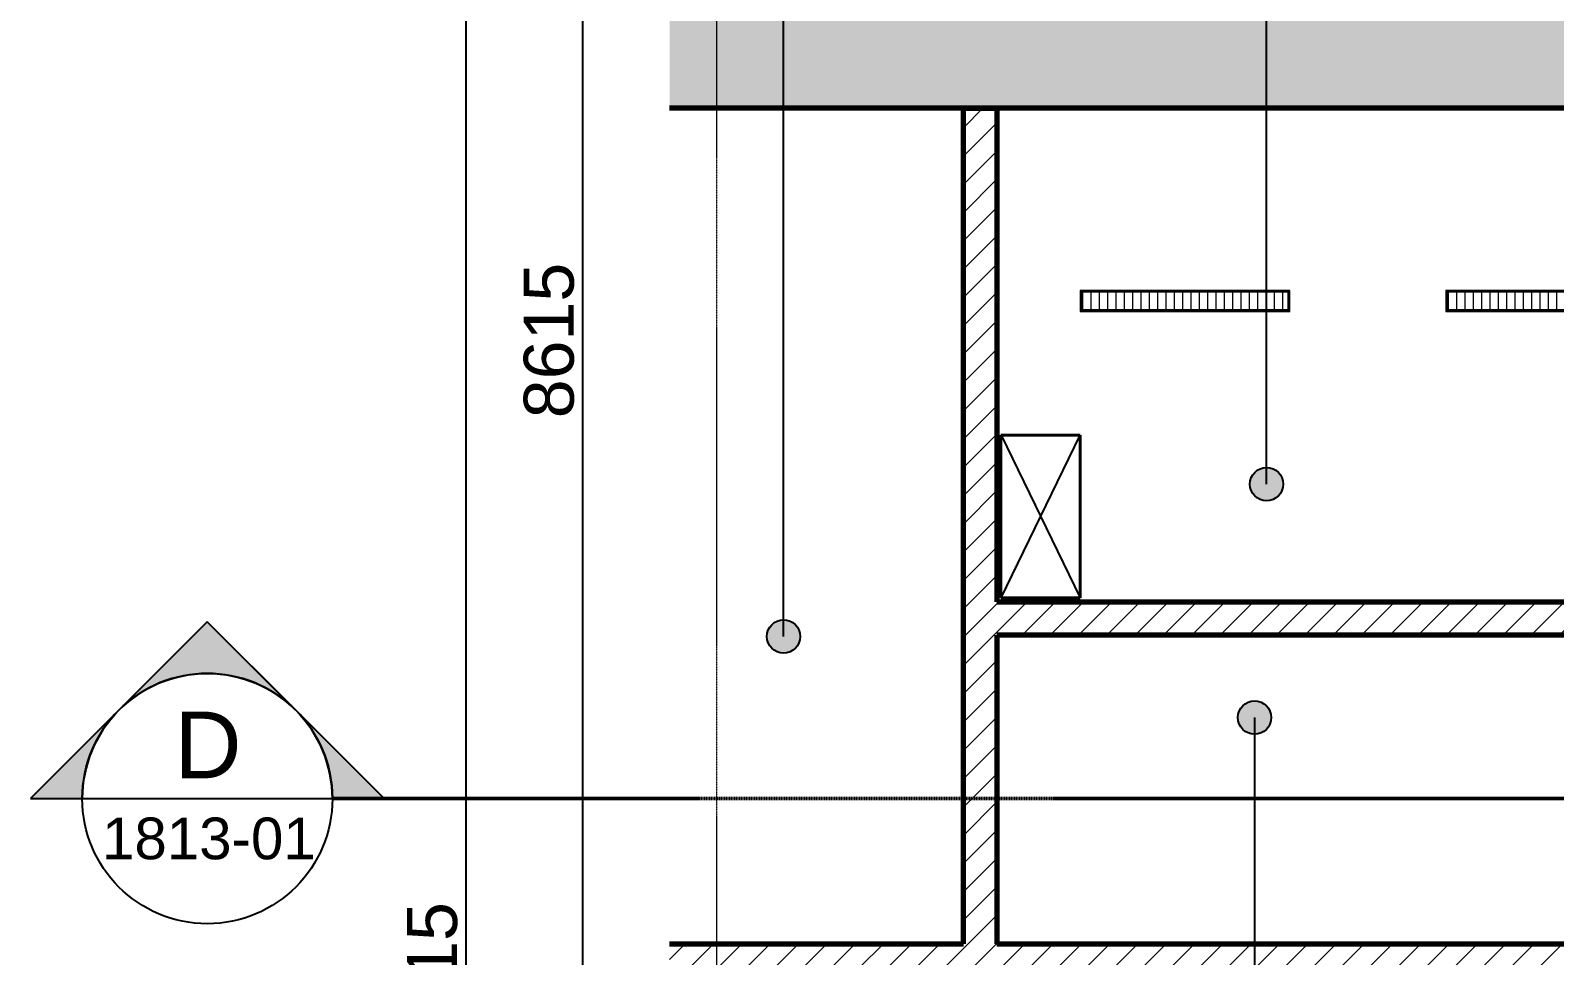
# Model space of a CAD drawing. Header units: millimetres. Extents: x -725999 to -647408, y -21008 to 19019.
# Drawn here: x -725999 to -716857, y 4199 to 9745 of the extents above; entities that cross this region are included whole.
import ezdxf
from ezdxf.xclip import XClip

# ---------------------------------------------------------------- set-up
doc = ezdxf.new("R2010")
doc.units = ezdxf.units.MM
doc.header["$XCLIPFRAME"] = 0
doc.linetypes.add('DPA_Grid _ Level 100', pattern=[10, 5.5, -1.6, 1.3, -1.6])
doc.linetypes.add('DPA_Overhead 100', pattern=[2.75, 1.75, -1])
for name, color, linetype, lineweight in [('_ _ A-DETL-OPENING', 1, 'Continuous', 25), ('A-ANNO-DIMS', 1, 'Continuous', 9), ('A-FLOR-E', 2, 'Continuous', 35), ('A-FLOR-OVHD', 2, 'DPA_Overhead 100', 25), ('A-ROOM-IDEN', 3, 'Continuous', 25), ('A-WALL', 5, 'Continuous', 35), ('A-WALL-PATT', 1, 'Continuous', 9), ('E-LITE-EQPM', 2, 'Continuous', 9), ('G-ANNO-SECL', 3, 'Continuous', 9), ('S-GRID', 251, 'Continuous', 9), ('WALL-E', 2, 'Continuous', 9)]:
    doc.layers.add(name, color=color, linetype=linetype, lineweight=lineweight)
doc.styles.add('Arial', font='arial.ttf', dxfattribs={"height": 400})
doc.styles.add('Arial_1', font='arial.ttf', dxfattribs={"height": 250})
doc.styles.add('Arial_2', font='arial.ttf', dxfattribs={"height": 300})
doc.dimstyles.new('DPA-DIM-3_0_C-C', dxfattribs={"dimscale": 304.8, "dimtxt": 306.07782, "dimasz": 0.492126, "dimexe": 0.656168, "dimexo": 0.0625, "dimgap": 0.164042, "dimtad": 1, "dimdec": 0, "dimzin": 0, "dimdsep": 46, "dimtxsty": 'Arial_2', "dimblk1": 'DOTBLANK', "dimblk2": 'DOTBLANK', "dimsah": 1, "dimcen": 0.09, "dimdle": 0.656168, "dimadec": 8, "dimazin": 0, "dimtfac": 1, "dimtdec": 4, "dimtix": 1, "dimtmove": 0, "dimatfit": 3, "dimfxl": 1.312336, "dimfxlon": 1, "dimtvp": 1, "dimtolj": 1, "dimtzin": 0, "dimarcsym": 2})
pattern_1 = [(45, (0, 0), (-84.852814, 84.852814), [])]

# ---------------------------------------------------------------- blocks, each defined once
blk = doc.blocks.new('DPA_AR_LIGHTING_L4 - Standart-18568550-4283-01 ENLARGED LOWER PLATFORM LEVEL - REFLECTED CEILING PLAN - SHEET 4')
at = {"layer": 'E-LITE-EQPM'}
for p, q in [((127.3, -170.9), (127.3, -45.9)), ((127.3, -45.9), (1384.3, -45.9)), ((1381.3, -48.9), (130.3, -48.9)), ((130.3, -48.9), (130.3, -167.9)), ((130.3, -167.9), (130.3, -48.9)), ((130.3, -48.9), (1381.3, -48.9)), ((1374.3, -55.9), (137.3, -55.9)), ((137.3, -160.9), (137.3, -55.9)), ((142.3, -55.9), (142.3, -160.9)), ((192.3, -55.9), (192.3, -160.9)), ((242.3, -55.9), (242.3, -160.9)), ((292.3, -55.9), (292.3, -160.9)), ((342.3, -55.9), (342.3, -160.9)), ((392.3, -55.9), (392.3, -160.9)), ((442.3, -55.9), (442.3, -160.9)), ((492.3, -55.9), (492.3, -160.9)), ((542.3, -55.9), (542.3, -160.9)), ((592.3, -55.9), (592.3, -160.9)), ((642.3, -55.9), (642.3, -160.9)), ((692.3, -55.9), (692.3, -160.9)), ((742.3, -55.9), (742.3, -160.9)), ((792.3, -55.9), (792.3, -160.9)), ((842.3, -55.9), (842.3, -160.9)), ((892.3, -55.9), (892.3, -160.9)), ((942.3, -55.9), (942.3, -160.9)), ((992.3, -55.9), (992.3, -160.9)), ((1042.3, -55.9), (1374.3, -55.9)), ((1042.3, -55.9), (1042.3, -160.9)), ((1092.3, -55.9), (1092.3, -160.9)), ((1142.3, -55.9), (1142.3, -160.9)), ((1192.3, -55.9), (1192.3, -160.9)), ((1242.3, -55.9), (1242.3, -160.9)), ((1292.3, -55.9), (1292.3, -160.9)), ((1342.3, -55.9), (1342.3, -160.9)), ((1374.3, -55.9), (1374.3, -160.9)), ((1381.3, -167.9), (1381.3, -48.9)), ((1381.3, -48.9), (1381.3, -167.9)), ((1384.3, -45.9), (1384.3, -170.9)), ((1384.3, -170.9), (127.3, -170.9)), ((130.3, -167.9), (1381.3, -167.9)), ((1381.3, -167.9), (130.3, -167.9)), ((1374.3, -160.9), (137.3, -160.9))]:
    blk.add_line(p, q, dxfattribs=at)
blk = doc.blocks.new('Section - Section Head-531884-4283-01 ENLARGED LOWER PLATFORM LEVEL - REFLECTED CEILING PLAN - SHEET 4')
at = {"layer": 'G-ANNO-SECL'}
h = blk.add_hatch(color=256, dxfattribs=at)
edge = h.paths.add_edge_path()
edge.add_line((-12.803, 5.303), (-7.5, 10.607))
edge.add_line((-7.5, 10.607), (-2.197, 5.303))
edge.add_arc((-7.5, 0), 7.5, 45, 135)
h = blk.add_hatch(color=256, dxfattribs=at)
edge = h.paths.add_edge_path()
edge.add_arc((-7.5, 0), 7.5, 0, 45)
edge.add_line((-2.197, 5.303), (3.107, 0))
edge.add_line((3.107, 0), (0, 0))
edge = h.paths.add_edge_path()
edge.add_line((-15, 0), (-18.107, 0))
edge.add_line((-18.107, 0), (-12.803, 5.303))
edge.add_arc((-7.5, 0), 7.5, 135, 180)
at = {"layer": 'G-ANNO-SECL', "lineweight": 25}
for p, q in [((-7.5, 10.607), (-18.107, 0)), ((-7.5, 10.607), (-12.803, 5.303)), ((3.107, 0), (-7.5, 10.607)), ((-2.197, 5.303), (-7.5, 10.607)), ((-12.803, 5.303), (-18.107, 0)), ((3.107, 0), (-2.197, 5.303)), ((-18.107, 0), (-15, 0)), ((-18.107, 0), (-15, 0)), ((0, 0), (3.107, 0)), ((0, 0), (3.107, 0))]:
    blk.add_line(p, q, dxfattribs=at)
blk.add_circle((-7.5, 0), 7.5, dxfattribs=at)
for start, end in [(45, 135), (135, 180), (0, 45)]:
    blk.add_arc((-7.5, 0), 7.5, start, end, dxfattribs=at)
blk = doc.blocks.new('DPA_AR_LIGHTING_L4 - Standart-18568550-4180-01 LOWER PLATFORM LEVEL - REFLECTED CEILING PLAN')
at = {"layer": 'E-LITE-EQPM'}
for p, q in [((127.3, -170.9), (127.3, -45.9)), ((127.3, -45.9), (1384.3, -45.9)), ((1381.3, -48.9), (130.3, -48.9)), ((130.3, -48.9), (130.3, -167.9)), ((130.3, -167.9), (130.3, -48.9)), ((130.3, -48.9), (1381.3, -48.9)), ((1374.3, -55.9), (137.3, -55.9)), ((137.3, -160.9), (137.3, -55.9)), ((142.3, -55.9), (142.3, -160.9)), ((192.3, -55.9), (192.3, -160.9)), ((242.3, -55.9), (242.3, -160.9)), ((292.3, -55.9), (292.3, -160.9)), ((342.3, -55.9), (342.3, -160.9)), ((392.3, -55.9), (392.3, -160.9)), ((442.3, -55.9), (442.3, -160.9)), ((492.3, -55.9), (492.3, -160.9)), ((542.3, -55.9), (542.3, -160.9)), ((592.3, -55.9), (592.3, -160.9)), ((642.3, -55.9), (642.3, -160.9)), ((692.3, -55.9), (692.3, -160.9)), ((742.3, -55.9), (742.3, -160.9)), ((792.3, -55.9), (792.3, -160.9)), ((842.3, -55.9), (842.3, -160.9)), ((892.3, -55.9), (892.3, -160.9)), ((942.3, -55.9), (942.3, -160.9)), ((992.3, -55.9), (992.3, -160.9)), ((1042.3, -55.9), (1374.3, -55.9)), ((1042.3, -55.9), (1042.3, -160.9)), ((1092.3, -55.9), (1092.3, -160.9)), ((1142.3, -55.9), (1142.3, -160.9)), ((1192.3, -55.9), (1192.3, -160.9)), ((1242.3, -55.9), (1242.3, -160.9)), ((1292.3, -55.9), (1292.3, -160.9)), ((1342.3, -55.9), (1342.3, -160.9)), ((1374.3, -55.9), (1374.3, -160.9)), ((1381.3, -167.9), (1381.3, -48.9)), ((1381.3, -48.9), (1381.3, -167.9)), ((1384.3, -45.9), (1384.3, -170.9)), ((1384.3, -170.9), (127.3, -170.9)), ((130.3, -167.9), (1381.3, -167.9)), ((1381.3, -167.9), (130.3, -167.9)), ((1374.3, -160.9), (137.3, -160.9))]:
    blk.add_line(p, q, dxfattribs=at)
blk = doc.blocks.new('C-1-PP19-AR-4180-01-B_20250908-040939_EXDOWNLIGHT')
at = {"layer": 'E-LITE-EQPM', "extrusion": (0, 0, -1), "rotation": 180}
for p in [(-24852.9, 4436.3), (-27045.9, 4436.3)]:
    blk.add_blockref('DPA_AR_LIGHTING_L4 - Standart-18568550-4180-01 LOWER PLATFORM LEVEL - REFLECTED CEILING PLAN', p, dxfattribs=at)
blk = doc.blocks.new('_DotBlank')
at = {"color": 0, "linetype": 'ByBlock', "lineweight": -2}
blk.add_line((-0.5, 0), (-1, 0), dxfattribs=at)
blk.add_circle((0, 0), 0.5, dxfattribs=at)
blk = doc.blocks.new('*D751')
at = {"layer": 'A-ANNO-DIMS', "color": 0, "lineweight": -2, "transparency": 16777216}
for p, q in [((-26128.3, 16735), (-25547.4, 16735)), ((-25747.4, 370), (-25747.4, 16585)), ((-26128.3, 220), (-25547.4, 220))]:
    blk.add_line(p, q, dxfattribs=at)
at = {"layer": 'Defpoints', "color": 0, "transparency": 16777216}
for p in [(-26147.4, 16735), (-25747.4, 16735), (-26147.4, 220)]:
    blk.add_point(p, dxfattribs=at)
at = {"layer": 'A-ANNO-DIMS', "color": 0, "lineweight": -2, "transparency": 16777216, "xscale": 150, "yscale": 150, "zscale": 150}
for p, rotation in [((-25747.4, 16735), 90), ((-25747.4, 220), 270)]:
    blk.add_blockref('_DotBlank', p, dxfattribs=dict(at, rotation=rotation))
at = {"layer": 'A-ANNO-DIMS', "color": 0, "transparency": 16777216, "insert": (-25950.5, 8477.5), "char_height": 300, "width": 1384.414, "attachment_point": 5, "rotation": 90, "style": 'Arial_2'}
blk.add_mtext('\\A1;16515', dxfattribs=at)
blk = doc.blocks.new('*D755')
at = {"layer": 'A-ANNO-DIMS', "color": 0, "lineweight": -2, "transparency": 16777216}
for p, q in [((-25428.3, 16735), (-24847.4, 16735)), ((-25047.4, 8270), (-25047.4, 16585)), ((-25428.3, 8120), (-24847.4, 8120))]:
    blk.add_line(p, q, dxfattribs=at)
at = {"layer": 'Defpoints', "color": 0, "transparency": 16777216}
for p in [(-25447.4, 16735), (-25047.4, 16735), (-25447.4, 8120)]:
    blk.add_point(p, dxfattribs=at)
at = {"layer": 'A-ANNO-DIMS', "color": 0, "lineweight": -2, "transparency": 16777216, "xscale": 150, "yscale": 150, "zscale": 150}
for p, rotation in [((-25047.4, 16735), 90), ((-25047.4, 8120), 270)]:
    blk.add_blockref('_DotBlank', p, dxfattribs=dict(at, rotation=rotation))
at = {"layer": 'A-ANNO-DIMS', "color": 0, "transparency": 16777216, "insert": (-25250.5, 12427.5), "char_height": 300, "width": 1107.531, "attachment_point": 5, "rotation": 90, "style": 'Arial_2'}
blk.add_mtext('\\A1;8615', dxfattribs=at)
blk = doc.blocks.new('*U744')
at = {"layer": '_ _ A-DETL-OPENING'}
for p, q in [((-22539.9, 10885), (-22064.9, 11860)), ((-22539.9, 11860), (-22064.9, 10885)), ((-22539.9, 10885), (-22539.9, 11860)), ((-22539.9, 11860), (-22064.9, 11860)), ((-22064.9, 11860), (-22064.9, 10885)), ((-22064.9, 10885), (-22539.9, 10885))]:
    blk.add_line(p, q, dxfattribs=at)
at = {"layer": 'S-GRID', "linetype": 'DPA_Grid _ Level 100'}
blk.add_line((-24244.9, -16466.6), (-24244.9, 22660), dxfattribs=at)
at = {"layer": 'A-ANNO-DIMS'}
for base, p1, p2, override, picture, middle in [((-25747.4, 16735), (-26147.4, 220), (-26147.4, 16735), {"dimpost": '<>', "dimfxl": 16515.002991}, '*D751', (-25950.5, 8477.5)), ((-25047.4, 16735), (-25447.4, 8120), (-25447.4, 16735), {"dimpost": '<>', "dimfxl": 8614.999996}, '*D755', (-25250.5, 12427.5))]:
    dim = blk.add_linear_dim(base=base, p1=p1, p2=p2, angle=90, dimstyle='DPA-DIM-3_0_C-C', override=override, dxfattribs=at)
    dim.commit()
    dim.dimension.update_dxf_attribs({"geometry": picture, "text_midpoint": middle})

msp = doc.modelspace()

# ---------------------------------------------------------------- hatches: boundary and pattern name
at = {"layer": 'A-ROOM-IDEN'}
h = msp.add_hatch(color=256, dxfattribs=at)
edge = h.paths.add_edge_path()
edge.add_arc((-718584.4, 7025.2), 100, 0, 360)
h = msp.add_hatch(color=256, dxfattribs=at)
edge = h.paths.add_edge_path()
edge.add_arc((-721481.4, 6111.9), 100, 0, 360)
h = msp.add_hatch(color=256, dxfattribs=at)
edge = h.paths.add_edge_path()
edge.add_arc((-718656.2, 5625.5), 100, 0, 360)
at = {"layer": 'A-WALL-PATT', "lineweight": 9}
h = msp.add_hatch(dxfattribs=at)
h.set_pattern_fill('FP_1', color=256, style=0, pattern_type=2)
h.set_pattern_definition([(50, (0, 0), (728.7365, -63.7558), [76.2, -838.2]), (355, (0, 0), (-140.9716, 764.2276), [60.96, -670.56]), (100.451, (60.7, -5.3), (587.77, 700.46675), [64.76, -712.36]), (46.184, (0, 203.2), (1084.3162, -168.171), [114.3, -1257.3]), (96.636, (90.4, 189.2), (949.6099, 989.7098), [97.14, -1068.54]), (351.184, (0, 203.2), (949.6206, 989.7012), [91.44, -1005.84]), (21, (101.6, 152.4), (606.45787, -409.06057), [76.2, -838.2]), (326, (101.6, 152.4), (247.20834, 736.7529), [60.96, -670.56]), (71.451, (152.14, 118.3), (853.66825, 327.6855), [64.76, -712.36]), (37.5, (0, 0), (12.35469, 338.22012), [33.528, -628.904, 33.528, -647.192, -673.1]), (37.5, (0, 0), (12.35469, 338.22012), [-1343.152, 33.528, -639.572]), (7.5, (0, 0), (267.27887, 400.72213), [33.528, -354.584, 33.528, -613.664, -256.54]), (7.5, (0, 0), (267.27887, 400.72213), [-1035.304, 33.528, -223.012]), (327.5, (-226.57, 0), (542.36333, -22.91534), [33.528, -220.472, 33.528, -758.952, -1051.56]), (327.5, (-226.57, 0), (542.36333, -22.91534), [-1046.48, 33.528, -1018.032]), (317.5, (-328.17, 0), (592.51696, 101.7071), [33.528, -296.672, 33.528, -492.76, -746.76]), (317.5, (-328.17, 0), (592.51696, 101.7071), [-856.488, 33.528, -713.232])])
h.paths.add_polyline_path([(-722165.5, 9279), (-653822.4, 9279), (-653822.4, 10779), (-722165.5, 10779)])
h = msp.add_hatch(dxfattribs=at)
h.set_pattern_fill('FP_2', color=256, style=0, pattern_type=2)
h.set_pattern_definition(pattern_1)
h.paths.add_polyline_path([(-720202.4, 4269), (-720202.4, 9279), (-720402.4, 9279), (-720402.4, 4269)])
h = msp.add_hatch(dxfattribs=at)
h.set_pattern_fill('FP_2', color=256, style=0, pattern_type=2)
h.set_pattern_definition(pattern_1)
h.paths.add_polyline_path([(-716452.4, 6119), (-716452.4, 6319), (-720202.4, 6319), (-720202.4, 6119), (-717792.4, 6119)])
h = msp.add_hatch(dxfattribs=at)
h.set_pattern_fill('FP_2', color=256, style=0, pattern_type=2)
h.set_pattern_definition(pattern_1)
h.paths.add_polyline_path([(-715752.4, 4129), (-715752.4, 4269), (-722165.5, 4269), (-722165.5, 4129), (-716782.4, 4129)])

# ---------------------------------------------------------------- linework, layer by layer
at = {"layer": 'A-FLOR-E'}
for p, q in [((-722165.5, 9279), (-653823.1, 9279)), ((-653823.1, 9279), (-722165.5, 9279)), ((-720177.4, 7319), (-719702.3, 7319)), ((-720177.4, 6344), (-720177.4, 7319)), ((-719702.3, 7319), (-720177.4, 7319)), ((-720177.4, 7319), (-720177.4, 6344)), ((-719702.3, 7319), (-719702.3, 6344)), ((-719702.3, 6344), (-719702.3, 7319)), ((-719702.3, 6344), (-720177.4, 6344)), ((-720177.4, 6344), (-719702.3, 6344))]:
    msp.add_line(p, q, dxfattribs=at)
at = {"layer": 'A-FLOR-OVHD', "color": 8}
for p, q in [((-720177.4, 6344), (-719702.4, 7319)), ((-720177.4, 7319), (-719702.4, 6344)), ((-720177.4, 6344), (-720177.4, 7319)), ((-720177.4, 7319), (-719702.4, 7319)), ((-719702.4, 7319), (-719702.4, 6344)), ((-719702.4, 6344), (-720177.4, 6344))]:
    msp.add_line(p, q, dxfattribs=at)
at = {"layer": 'A-ROOM-IDEN'}
for p, q in [((-721481.4, 6111.9), (-721481.4, 15560.2)), ((-718584.4, 7025.2), (-718584.4, 12276.7)), ((-718656.2, 5625.5), (-718656.2, -10002.4))]:
    msp.add_line(p, q, dxfattribs=at)
for centre in [(-718584.4, 7025.2), (-721481.4, 6111.9), (-718656.2, 5625.5)]:
    msp.add_circle(centre, 100, dxfattribs=at)
at = {"layer": 'A-WALL', "color": 7, "lineweight": 70}
for p, q in [((-653822.4, 9279), (-722165.5, 9279)), ((-720402.4, 4269), (-720402.4, 9279)), ((-720402.4, 9279), (-720202.4, 9279)), ((-720202.4, 9279), (-720202.4, 6319)), ((-720202.4, 6319), (-716452.4, 6319)), ((-720202.4, 6119), (-720202.4, 4269)), ((-716452.4, 6119), (-720202.4, 6119)), ((-722165.5, 4269), (-720402.4, 4269)), ((-720202.4, 4269), (-715752.4, 4269))]:
    msp.add_line(p, q, dxfattribs=at)
at = {"layer": 'G-ANNO-SECL', "lineweight": 25}
msp.add_line((-725687.9, 5139.9), (-724187.9, 5139.9), dxfattribs=at)
at = {"layer": 'G-ANNO-SECL', "linetype": 'DPA_Grid _ Level 100', "lineweight": 50}
msp.add_line((-724187.9, 5139.9), (-670136, 5139.9), dxfattribs=at)
at = {"layer": 'WALL-E'}
for p, q in [((-720402.4, 9279), (-720202.4, 9279)), ((-720202.4, 9279), (-720402.4, 9279))]:
    msp.add_line(p, q, dxfattribs=at)

# ---------------------------------------------------------------- block references
msp.add_blockref('*U744', (-697637.4, -4541))
ref = msp.add_blockref('C-1-PP19-AR-4180-01-B_20250908-040939_EXDOWNLIGHT', (-744682.4, 3579))
XClip(ref).set_block_clipping_path([(22516.8245944298, -23611.999870506), (95859.307995774, 7199.9972603895)])
at = {"layer": 'E-LITE-EQPM', "extrusion": (0, 0, -1), "rotation": 180}
for p in [(719829.4, 8015.3), (717636.4, 8015.3)]:
    msp.add_blockref('DPA_AR_LIGHTING_L4 - Standart-18568550-4283-01 ENLARGED LOWER PLATFORM LEVEL - REFLECTED CEILING PLAN - SHEET 4', p, dxfattribs=at)
at = {"layer": 'G-ANNO-SECL', "lineweight": 25, "xscale": 99.99999999999993, "yscale": 99.99999999999993, "zscale": 99.99999999999993}
msp.add_blockref('Section - Section Head-531884-4283-01 ENLARGED LOWER PLATFORM LEVEL - REFLECTED CEILING PLAN - SHEET 4', (-724187.9, 5139.9), dxfattribs=at)

# ---------------------------------------------------------------- texts
at = {"layer": 'G-ANNO-SECL', "lineweight": 25, "attachment_point": 1}
for s, insert, char_height, width, style in [('D', (-725135.8, 5661.9), 400, 489.029, 'Arial'), ('1813-01', (-725569.3, 5026.1), 250, 1539.24, 'Arial_1')]:
    msp.add_mtext(s, dxfattribs=dict(at, insert=insert, char_height=char_height, width=width, style=style))

doc.saveas('drawing.dxf')
